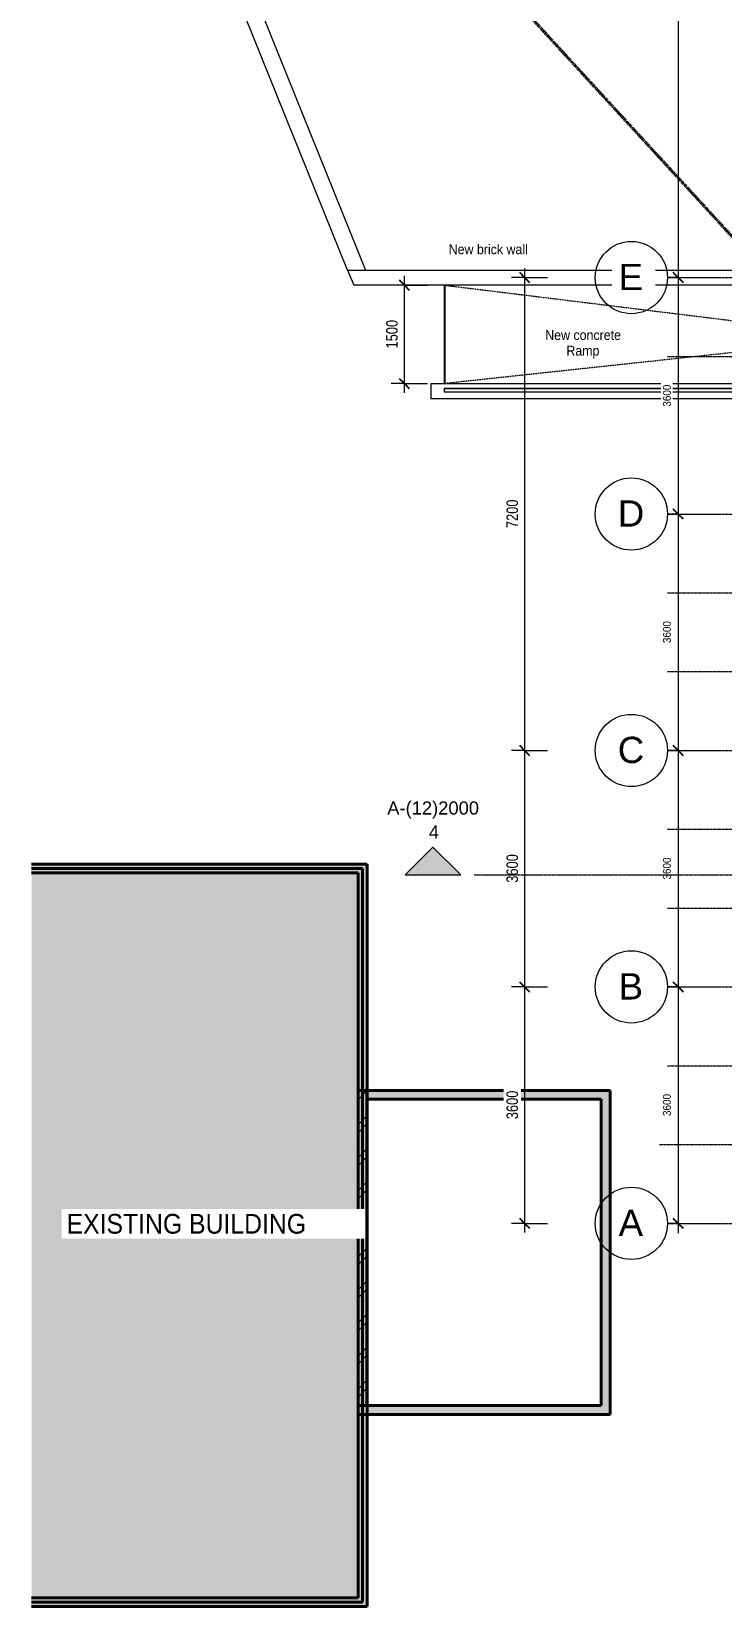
# Model space of a CAD drawing. Header units: millimetres. Extents: x -44657 to 28812, y -28146 to 16565.
# Drawn here: x -44657 to -34151, y -27909 to -3929 of the extents above; entities that cross this region are included whole.
import ezdxf

# ---------------------------------------------------------------- set-up
doc = ezdxf.new("R2010")
doc.units = ezdxf.units.MM
for name, pattern in [('1000 Dashed', [2, 1, -1]), ('Center', [31.75, 6.35, -4.7625, 15.875, -4.7625]), ('Detail Dash 2', [1.6, 0.8, -0.8]), ('Grid Line', [22.225, 12.7, -3.175, 3.175, -3.175])]:
    doc.linetypes.add(name, pattern=pattern)
for name, color, linetype, lineweight in [('A-ANNO-DIMS', 211, 'Continuous', 5), ('A-ANNO-DIMS-100', 211, 'Continuous', 5), ('A-DETL', 90, 'Continuous', 5), ('A-FLOR-HRAL', 11, 'Continuous', 5), ('A-GENM', 13, 'Continuous', 9), ('A-WALL', 113, 'Continuous', 9), ('A-WALL-PATT', 111, 'Continuous', 9), ('C-PROP-LINE', 91, 'Center', 40), ('C-TOPO', 7, 'Continuous', 5), ('G-ANNO-SYMB', 111, 'Continuous', 5), ('G-ANNO-TEXT', 231, 'Continuous', 5), ('I-WALL', 2, 'Continuous', 9), ('S-GRID', 1, 'Continuous', 5), ('S-GRID-IDEN', 1, 'Continuous', 5)]:
    doc.layers.add(name, color=color, linetype=linetype, lineweight=lineweight)
doc.styles.add('Arial_1', font='arial.ttf', dxfattribs={"height": 200})
doc.styles.add('Arial_2', font='arial.ttf', dxfattribs={"height": 400})
doc.styles.add('Arial_3', font='arial.ttf', dxfattribs={"width": 0.9, "height": 120})
doc.styles.add('Arial_4', font='arial.ttf', dxfattribs={"width": 0.9, "height": 300})
doc.styles.add('Arial_5', font='arial.ttf', dxfattribs={"width": 0.9, "height": 150})
doc.styles.add('Arial_8', font='arial.ttf', dxfattribs={"width": 0.8, "height": 175})
doc.dimstyles.new('SVA_-_1_2mm_Arial', dxfattribs={"dimscale": 304.8, "dimtxt": 122.431128, "dimasz": 0.492126, "dimexe": 0.492126, "dimexo": 0.0625, "dimgap": 0.246063, "dimtad": 1, "dimdec": 0, "dimrnd": 5, "dimzin": 0, "dimdsep": 46, "dimtxsty": 'Arial_3', "dimblk1": 'OBLIQUE', "dimblk2": 'OBLIQUE', "dimsah": 1, "dimcen": 0.09, "dimdle": 0.492126, "dimazin": 0, "dimtfac": 1, "dimtdec": 4, "dimtix": 1, "dimtmove": 0, "dimatfit": 3, "dimfxl": 1.968504, "dimfxlon": 1, "dimtvp": 1, "dimtfill": 1, "dimtolj": 1, "dimtzin": 0, "dimarcsym": 2})
doc.dimstyles.new('SVA_Arc_Length-1_8mm_BLUE', dxfattribs={"dimscale": 304.8, "dimtxt": 178.545395, "dimasz": 0.492126, "dimexe": 0.656168, "dimexo": 0.0625, "dimgap": 0.164042, "dimtad": 1, "dimdec": 0, "dimrnd": 5, "dimzin": 0, "dimdsep": 46, "dimtxsty": 'Arial_8', "dimblk1": 'OBLIQUE', "dimblk2": 'OBLIQUE', "dimsah": 1, "dimcen": 0.09, "dimdle": 0.459318, "dimazin": 0, "dimtfac": 1, "dimtdec": 4, "dimtix": 1, "dimtmove": 0, "dimatfit": 3, "dimfxl": 1.148294, "dimfxlon": 1, "dimtvp": 1, "dimtfill": 1, "dimtolj": 1, "dimtzin": 0, "dimarcsym": 2})
pattern_1 = [(0, (0, 0), (406.4, 101.6), [33.528, -271.272, 33.528, -271.272, -1625.6]), (0, (0, 0), (406.4, 101.6), [-609.6, 33.528, -576.072, 33.528, -271.272, -711.2]), (0, (0, 0), (406.4, 101.6), [-1524, 33.528, -169.672, 33.528, -474.472]), (120, (152.4, 50.8), (-291.18818, 301.15272), [33.528, -271.272, 33.528, -271.272, -1625.6]), (120, (152.4, 50.8), (-291.18818, 301.15272), [-609.6, 33.528, -576.072, 33.528, -271.272, -711.2]), (120, (152.4, 50.8), (-291.18818, 301.15272), [-1524, 33.528, -169.672, 33.528, -474.472]), (240, (203.2, 254), (-115.21182, -402.75272), [33.528, -271.272, 33.528, -271.272, -1625.6]), (240, (203.2, 254), (-115.21182, -402.75272), [-609.6, 33.528, -576.072, 33.528, -271.272, -711.2]), (240, (203.2, 254), (-115.21182, -402.75272), [-1524, 33.528, -169.672, 33.528, -474.472])]

# ---------------------------------------------------------------- blocks, each defined once
blk = doc.blocks.new('Generic Models 1 - Generic Models 1-810741-NEW PROPOSED GROUND STOREY PLAN _White Box_')
at = {"layer": 'A-GENM'}
blk.add_hatch(color=10, dxfattribs=at).paths.add_polyline_path([(-39615, -27842), (-39615, -16673), (-44657, -16673), (-44657, -27842)])
at = {"layer": 'A-GENM', "color": 7, "lineweight": 40}
for p, q in [((-39615, -16673), (-44657, -16673)), ((-39615, -27842), (-39615, -16673)), ((-44657, -27842), (-39615, -27842))]:
    blk.add_line(p, q, dxfattribs=at)
blk = doc.blocks.new('Top Rail Type - Top Rail_Internal_-1357512-NEW PROPOSED GROUND STOREY PLAN _White Box_')
at = {"layer": 'A-FLOR-HRAL'}
for p, q in [((-31832, -9366), (-38376, -9366)), ((-38376, -9416), (-31886, -9416)), ((-31886, -9419), (-31886, -12076)), ((-31836, -12076), (-31836, -9370))]:
    blk.add_line(p, q, dxfattribs=at)
at = {"layer": 'A-FLOR-HRAL', "flags": 128}
for points in [[(-38376, -9393), (-38376, -9391), (-38376, -9388)], [(-31832, -9366), (-31834, -9367), (-31837, -9369), (-31842, -9373), (-31848, -9378), (-31854, -9384), (-31861, -9391), (-31863, -9393)], [(-31835, -9372), (-31833, -9369), (-31832, -9367), (-31832, -9366)]]:
    blk.add_lwpolyline(points, dxfattribs=at)
blk = doc.blocks.new('Top Rail Type - Top Rail_Internal_-V83-NEW PROPOSED GROUND STOREY PLAN _White Box_')
at = {"layer": 'A-FLOR-HRAL'}
for p, q in [((-38376, -9366), (-38376, -9416)), ((-38376, -9366), (-31861, -9366)), ((-38376, -9416), (-31886, -9416)), ((-31886, -9392), (-31886, -12076)), ((-31869, -9416), (-31861, -9416)), ((-31861, -9366), (-31861, -9416)), ((-31836, -9391), (-31861, -9391)), ((-31836, -9391), (-31836, -12076))]:
    blk.add_line(p, q, dxfattribs=at)
blk = doc.blocks.new('Family - ___-859459-NEW PROPOSED GROUND STOREY PLAN _White Box_')
at = {"layer": 'C-PROP-LINE'}
blk.add_line((-33281, -7823), (-41397, 1016), dxfattribs=at)
blk = doc.blocks.new('Grid - M_Grid Head - Circle-13408-NEW PROPOSED GROUND STOREY PLAN _White Box_')
at = {"layer": 'S-GRID-IDEN'}
blk.add_circle((0, 0), 5.5, dxfattribs=at)
blk = doc.blocks.new('DIMBLOCK39-NEW PROPOSED GROUND STOREY PLAN _White Box_')
at = {"layer": 'A-ANNO-DIMS-100', "lineweight": 25}
for p, q in [((-34812, 896), (-34887, 971)), ((-34812, 896), (-34737, 821)), ((-34812, -7676), (-34887, -7601)), ((-34812, -7676), (-34737, -7751))]:
    blk.add_line(p, q, dxfattribs=at)
at = {"layer": 'A-ANNO-DIMS-100'}
for p, q in [((-34812, 1046), (-34812, -7676)), ((-34812, 896), (-34962, 896)), ((-34812, 896), (-34212, 896)), ((-34812, -7676), (-34962, -7676)), ((-34812, -7676), (-34212, -7676))]:
    blk.add_line(p, q, dxfattribs=at)
at = {"layer": 'A-ANNO-DIMS-100', "color": 0, "insert": (-35043, -3555), "char_height": 120, "width": 397.81, "attachment_point": 1, "rotation": 90, "line_spacing_factor": 0.941778, "style": 'Arial_3', "bg_fill": 3, "box_fill_scale": 1.25, "bg_fill_color": 256, "bg_fill_true_color": 13158600, "bg_fill_transparency": 0}
blk.add_mtext('8570', dxfattribs=at)
blk = doc.blocks.new('_Oblique')
at = {"color": 0, "linetype": 'ByBlock', "lineweight": -2}
blk.add_line((-0.5, -0.5), (0.5, 0.5), dxfattribs=at)
blk = doc.blocks.new('DIMBLOCK40-NEW PROPOSED GROUND STOREY PLAN _White Box_')
at = {"layer": 'A-ANNO-DIMS-100', "lineweight": 25}
for p, q in [((-34812, -7676), (-34887, -7601)), ((-34812, -7676), (-34737, -7751)), ((-34812, -11276), (-34887, -11201)), ((-34812, -11276), (-34737, -11351))]:
    blk.add_line(p, q, dxfattribs=at)
at = {"layer": 'A-ANNO-DIMS-100'}
for p, q in [((-34812, -7676), (-34962, -7676)), ((-34812, -7676), (-34812, -11276)), ((-34812, -7676), (-34212, -7676)), ((-34812, -11276), (-34962, -11276)), ((-34812, -11276), (-34212, -11276))]:
    blk.add_line(p, q, dxfattribs=at)
at = {"layer": 'A-ANNO-DIMS-100', "color": 0, "insert": (-35043, -9641), "char_height": 120, "width": 397.81, "attachment_point": 1, "rotation": 90, "line_spacing_factor": 0.941778, "style": 'Arial_3', "bg_fill": 3, "box_fill_scale": 1.25, "bg_fill_color": 256, "bg_fill_true_color": 13158600, "bg_fill_transparency": 0}
blk.add_mtext('3600', dxfattribs=at)
blk = doc.blocks.new('DIMBLOCK41-NEW PROPOSED GROUND STOREY PLAN _White Box_')
at = {"layer": 'A-ANNO-DIMS-100', "lineweight": 25}
for p, q in [((-34812, -11276), (-34887, -11201)), ((-34812, -11276), (-34737, -11351)), ((-34812, -14876), (-34887, -14801)), ((-34812, -14876), (-34737, -14951))]:
    blk.add_line(p, q, dxfattribs=at)
at = {"layer": 'A-ANNO-DIMS-100'}
for p, q in [((-34812, -11276), (-34962, -11276)), ((-34812, -11276), (-34812, -14876)), ((-34812, -11276), (-34212, -11276)), ((-34812, -14876), (-34962, -14876)), ((-34812, -14876), (-34212, -14876))]:
    blk.add_line(p, q, dxfattribs=at)
at = {"layer": 'A-ANNO-DIMS-100', "color": 0, "insert": (-35043, -13241), "char_height": 120, "width": 397.81, "attachment_point": 1, "rotation": 90, "line_spacing_factor": 0.941778, "style": 'Arial_3', "bg_fill": 3, "box_fill_scale": 1.25, "bg_fill_color": 256, "bg_fill_true_color": 13158600, "bg_fill_transparency": 0}
blk.add_mtext('3600', dxfattribs=at)
blk = doc.blocks.new('DIMBLOCK42-NEW PROPOSED GROUND STOREY PLAN _White Box_')
at = {"layer": 'A-ANNO-DIMS-100', "lineweight": 25}
for p, q in [((-34812, -14876), (-34887, -14801)), ((-34812, -14876), (-34737, -14951)), ((-34812, -18476), (-34887, -18401)), ((-34812, -18476), (-34737, -18551))]:
    blk.add_line(p, q, dxfattribs=at)
at = {"layer": 'A-ANNO-DIMS-100'}
for p, q in [((-34812, -14876), (-34962, -14876)), ((-34812, -14876), (-34812, -18476)), ((-34812, -14876), (-34212, -14876)), ((-34812, -18476), (-34962, -18476)), ((-34812, -18476), (-34212, -18476))]:
    blk.add_line(p, q, dxfattribs=at)
at = {"layer": 'A-ANNO-DIMS-100', "color": 0, "insert": (-35043, -16841), "char_height": 120, "width": 397.81, "attachment_point": 1, "rotation": 90, "line_spacing_factor": 0.941778, "style": 'Arial_3', "bg_fill": 3, "box_fill_scale": 1.25, "bg_fill_color": 256, "bg_fill_true_color": 13158600, "bg_fill_transparency": 0}
blk.add_mtext('3600', dxfattribs=at)
blk = doc.blocks.new('DIMBLOCK43-NEW PROPOSED GROUND STOREY PLAN _White Box_')
at = {"layer": 'A-ANNO-DIMS-100', "lineweight": 25}
for p, q in [((-34812, -18476), (-34887, -18401)), ((-34812, -18476), (-34737, -18551)), ((-34812, -22076), (-34887, -22001)), ((-34812, -22076), (-34737, -22151))]:
    blk.add_line(p, q, dxfattribs=at)
at = {"layer": 'A-ANNO-DIMS-100'}
for p, q in [((-34812, -18476), (-34962, -18476)), ((-34812, -18476), (-34812, -22226)), ((-34812, -18476), (-34212, -18476)), ((-34812, -22076), (-34962, -22076)), ((-34812, -22076), (-34212, -22076))]:
    blk.add_line(p, q, dxfattribs=at)
at = {"layer": 'A-ANNO-DIMS-100', "color": 0, "insert": (-35043, -20441), "char_height": 120, "width": 397.81, "attachment_point": 1, "rotation": 90, "line_spacing_factor": 0.941778, "style": 'Arial_3', "bg_fill": 3, "box_fill_scale": 1.25, "bg_fill_color": 256, "bg_fill_true_color": 13158600, "bg_fill_transparency": 0}
blk.add_mtext('3600', dxfattribs=at)
blk = doc.blocks.new('DIMBLOCK161-NEW PROPOSED GROUND STOREY PLAN _White Box_')
at = {"layer": 'A-ANNO-DIMS-100', "lineweight": 25}
for p, q in [((-37148, -7676), (-37223, -7601)), ((-37148, -7676), (-37073, -7751)), ((-37148, -14876), (-37223, -14801)), ((-37148, -14876), (-37073, -14951))]:
    blk.add_line(p, q, dxfattribs=at)
at = {"layer": 'A-ANNO-DIMS-100'}
for p, q in [((-37148, -7536), (-37148, -14876)), ((-37148, -7676), (-37348, -7676)), ((-37148, -7676), (-36798, -7676)), ((-37148, -14876), (-37348, -14876)), ((-37148, -14876), (-36798, -14876))]:
    blk.add_line(p, q, dxfattribs=at)
at = {"layer": 'A-ANNO-DIMS-100', "color": 0, "insert": (-37425, -11490), "char_height": 175, "width": 514.21, "attachment_point": 1, "rotation": 90, "line_spacing_factor": 0.941778, "style": 'Arial_8', "bg_fill": 3, "box_fill_scale": 1.25, "bg_fill_color": 256, "bg_fill_true_color": 13158600, "bg_fill_transparency": 0}
blk.add_mtext('7200', dxfattribs=at)
blk = doc.blocks.new('DIMBLOCK162-NEW PROPOSED GROUND STOREY PLAN _White Box_')
at = {"layer": 'A-ANNO-DIMS-100', "lineweight": 25}
for p, q in [((-37148, -14876), (-37223, -14801)), ((-37148, -14876), (-37073, -14951)), ((-37148, -18476), (-37223, -18401)), ((-37148, -18476), (-37073, -18551))]:
    blk.add_line(p, q, dxfattribs=at)
at = {"layer": 'A-ANNO-DIMS-100'}
for p, q in [((-37148, -14876), (-37348, -14876)), ((-37148, -14876), (-37148, -18476)), ((-37148, -14876), (-36798, -14876)), ((-37148, -18476), (-37348, -18476)), ((-37148, -18476), (-36798, -18476))]:
    blk.add_line(p, q, dxfattribs=at)
at = {"layer": 'A-ANNO-DIMS-100', "color": 0, "insert": (-37425, -16890), "char_height": 175, "width": 514.21, "attachment_point": 1, "rotation": 90, "line_spacing_factor": 0.941778, "style": 'Arial_8', "bg_fill": 3, "box_fill_scale": 1.25, "bg_fill_color": 256, "bg_fill_true_color": 13158600, "bg_fill_transparency": 0}
blk.add_mtext('3600', dxfattribs=at)
blk = doc.blocks.new('DIMBLOCK163-NEW PROPOSED GROUND STOREY PLAN _White Box_')
at = {"layer": 'A-ANNO-DIMS-100', "lineweight": 25}
for p, q in [((-37148, -18476), (-37223, -18401)), ((-37148, -18476), (-37073, -18551)), ((-37148, -22076), (-37223, -22001)), ((-37148, -22076), (-37073, -22151))]:
    blk.add_line(p, q, dxfattribs=at)
at = {"layer": 'A-ANNO-DIMS-100'}
for p, q in [((-37148, -18476), (-37348, -18476)), ((-37148, -18476), (-37148, -22216)), ((-37148, -18476), (-36798, -18476)), ((-37148, -22076), (-37348, -22076)), ((-37148, -22076), (-36798, -22076))]:
    blk.add_line(p, q, dxfattribs=at)
at = {"layer": 'A-ANNO-DIMS-100', "color": 0, "insert": (-37425, -20490), "char_height": 175, "width": 514.21, "attachment_point": 1, "rotation": 90, "line_spacing_factor": 0.941778, "style": 'Arial_8', "bg_fill": 3, "box_fill_scale": 1.25, "bg_fill_color": 256, "bg_fill_true_color": 13158600, "bg_fill_transparency": 0}
blk.add_mtext('3600', dxfattribs=at)
blk = doc.blocks.new('DIMBLOCK166-NEW PROPOSED GROUND STOREY PLAN _White Box_')
at = {"layer": 'A-ANNO-DIMS-100'}
for p, q in [((-38980, -9431), (-38980, -7651)), ((-38980, -7791), (-39180, -7791)), ((-38980, -7791), (-38630, -7791)), ((-38980, -9291), (-39180, -9291)), ((-38980, -9291), (-38630, -9291))]:
    blk.add_line(p, q, dxfattribs=at)
at = {"layer": 'A-ANNO-DIMS-100', "lineweight": 25}
for p, q in [((-38980, -7791), (-39055, -7716)), ((-38980, -7791), (-38905, -7866)), ((-38980, -9291), (-39055, -9216)), ((-38980, -9291), (-38905, -9366))]:
    blk.add_line(p, q, dxfattribs=at)
at = {"layer": 'A-ANNO-DIMS-100', "color": 0, "insert": (-39257, -8755), "char_height": 175, "width": 514.21, "attachment_point": 1, "rotation": 90, "line_spacing_factor": 0.941778, "style": 'Arial_8', "bg_fill": 3, "box_fill_scale": 1.25, "bg_fill_color": 256, "bg_fill_true_color": 13158600, "bg_fill_transparency": 0}
blk.add_mtext('1500', dxfattribs=at)
blk = doc.blocks.new('Section - SVA_Section Head - Tri Solid-15386-NEW PROPOSED GROUND STOREY PLAN _White Box_')
at = {"layer": 'G-ANNO-SYMB'}
blk.add_hatch(color=256, dxfattribs=at).paths.add_polyline_path([(-10.48, 0), (-6.24, 4.24), (-1.99, 0)])
for p, q in [((-6.24, 4.24), (-10.48, 0)), ((-1.99, 0), (-6.24, 4.24)), ((-10.48, 0), (-1.99, 0))]:
    blk.add_line(p, q, dxfattribs=at)

msp = doc.modelspace()

# ---------------------------------------------------------------- hatches: boundary and pattern name
at = {"layer": 'A-WALL-PATT'}
for points in [[(-39681.7, -16740), (-39681.7, -16606), (-44657.2, -16606), (-44657.2, -16740)], [(-39681.7, -27775.2), (-39547.7, -27775.2), (-39547.7, -16606), (-39681.7, -16606), (-39681.7, -16968.4)], [(-35981.7, -20184.4), (-35847.7, -20184.4), (-35847.7, -20050.4), (-39547.7, -20050.4), (-39547.7, -20184.4), (-37940.4, -20184.4)], [(-35847.7, -24984.4), (-35847.7, -20184.4), (-35981.7, -20184.4), (-35981.7, -24984.4)], [(-35981.7, -24984.4), (-35981.7, -24850.4), (-39669.7, -24850.4), (-39669.7, -24984.4), (-37940.4, -24984.4)], [(-39547.7, -27909.2), (-39547.7, -27775.2), (-44657.2, -27775.2), (-44657.2, -27909.2)]]:
    msp.add_hatch(color=9, dxfattribs=at).paths.add_polyline_path(points)
at = {"layer": 'A-WALL-PATT', "lineweight": 5}
h = msp.add_hatch(dxfattribs=at)
h.set_pattern_fill('FP_32', color=256, style=0, pattern_type=2)
h.set_pattern_definition(pattern_1)
h.paths.add_polyline_path([(-39681.7, -24972.4), (-39669.7, -24972.4), (-39669.7, -20050.4), (-39681.7, -20050.4), (-39681.7, -24850.4)])
h = msp.add_hatch(dxfattribs=at)
h.set_pattern_fill('FP_33', color=256, style=0, pattern_type=2)
h.set_pattern_definition([(45, (0, 0), (-251.4472, 251.4472), []), (45, (0, 381), (-251.4472, 251.4472), [])])
h.paths.add_polyline_path([(-39559.7, -24862.4), (-39559.7, -20050.4), (-39669.7, -20050.4), (-39669.7, -24862.4)])
h = msp.add_hatch(dxfattribs=at)
h.set_pattern_fill('FP_32', color=256, style=0, pattern_type=2)
h.set_pattern_definition(pattern_1)
h.paths.add_polyline_path([(-39547.7, -24850.4), (-39547.7, -20050.4), (-39559.7, -20050.4), (-39559.7, -24850.4)])

# ---------------------------------------------------------------- linework, layer by layer
at = {"layer": 'A-DETL', "linetype": 'Detail Dash 2'}
for p, q in [((-38375.8, -7790.7), (-31875.8, -8590.7)), ((-31875.8, -8590.7), (-38375.8, -9290.7))]:
    msp.add_line(p, q, dxfattribs=at)
at = {"layer": 'A-WALL'}
for p, q in [((-39844, -7560.7), (-30260.6, -7560.7)), ((-39844, -7560.7), (-39751, -7790.7)), ((-32493.6, -7790.7), (-39751, -7790.7)), ((-38575.6, -9290.7), (-31760.6, -9290.7)), ((-38575.6, -9290.7), (-38575.6, -9520.7)), ((-31990.6, -9520.7), (-38575.6, -9520.7)), ((-39669.7, -24972.4), (-39669.7, -20050.4)), ((-39559.7, -24862.4), (-39559.7, -20050.4))]:
    msp.add_line(p, q, dxfattribs=at)
at = {"layer": 'A-WALL', "color": 55}
msp.add_line((-39547.7, -24850.4), (-39559.7, -24850.4), dxfattribs=at)
at = {"layer": 'C-TOPO'}
for p, q in [((-38375.8, -7790.7), (-38375.8, -9290.7)), ((-38360.6, -9290.7), (-38360.6, -7790.7))]:
    msp.add_line(p, q, dxfattribs=at)
at = {"layer": 'I-WALL'}
for p, q in [((-43811.3, 2936.9), (-39570, -7560.7)), ((-39844, -7560.7), (-44046.8, 2841.8)), ((-39559.7, -24862.4), (-39669.7, -24862.4)), ((-39669.7, -24972.4), (-39681.7, -24972.4))]:
    msp.add_line(p, q, dxfattribs=at)
at = {"layer": 'I-WALL', "color": 8, "lineweight": 40}
for p, q in [((-39547.7, -16606), (-44657.2, -16606)), ((-44657.2, -16740), (-39681.7, -16740)), ((-39681.7, -16740), (-39681.7, -27775.2)), ((-39547.7, -27909.2), (-39547.7, -16606)), ((-35847.7, -20050.4), (-39681.7, -20050.4)), ((-35847.7, -24984.4), (-35847.7, -20050.4)), ((-39547.7, -20184.4), (-35981.7, -20184.4)), ((-35981.7, -20184.4), (-35981.7, -24850.4)), ((-39559.7, -24850.4), (-39669.7, -24850.4)), ((-35981.7, -24850.4), (-39547.7, -24850.4)), ((-39681.7, -24984.4), (-35847.7, -24984.4)), ((-39681.7, -27775.2), (-44657.2, -27775.2)), ((-44657.2, -27909.2), (-39547.7, -27909.2))]:
    msp.add_line(p, q, dxfattribs=at)
at = {"layer": 'S-GRID', "linetype": 'Grid Line'}
for p, q in [((-34973, -7675.7), (7444.6, -7675.7)), ((-34973, -11275.7), (-13383.6, -11275.7)), ((-34973, -14875.7), (-13383.6, -14875.7)), ((-34973, -18475.7), (-13383.6, -18475.7)), ((-34973, -22075.7), (-13383.6, -22075.7))]:
    msp.add_line(p, q, dxfattribs=at)

# ---------------------------------------------------------------- block references
at = {"layer": 'A-FLOR-HRAL'}
for name in ['Top Rail Type - Top Rail_Internal_-1357512-NEW PROPOSED GROUND STOREY PLAN _White Box_', 'Top Rail Type - Top Rail_Internal_-V83-NEW PROPOSED GROUND STOREY PLAN _White Box_']:
    msp.add_blockref(name, (0, 0), dxfattribs=at)
at = {"layer": 'A-GENM', "color": 254}
msp.add_blockref('Generic Models 1 - Generic Models 1-810741-NEW PROPOSED GROUND STOREY PLAN _White Box_', (0, 0), dxfattribs=at)
at = {"layer": 'C-PROP-LINE'}
msp.add_blockref('Family - ___-859459-NEW PROPOSED GROUND STOREY PLAN _White Box_', (0, 0), dxfattribs=at)
at = {"layer": 'G-ANNO-SYMB', "xscale": 99.99999999999993, "yscale": 99.99999999999993, "zscale": 99.99999999999993}
msp.add_blockref('Section - SVA_Section Head - Tri Solid-15386-NEW PROPOSED GROUND STOREY PLAN _White Box_', (-37920.8, -16770.1), dxfattribs=at)
at = {"layer": 'S-GRID-IDEN', "xscale": 99.99999999999993, "yscale": 99.99999999999993, "zscale": 99.99999999999993, "rotation": 269.9999999999993}
for p in [(-35523, -7675.7), (-35523, -11275.7), (-35523, -14875.7), (-35523, -18475.7), (-35523, -22075.7)]:
    msp.add_blockref('Grid - M_Grid Head - Circle-13408-NEW PROPOSED GROUND STOREY PLAN _White Box_', p, dxfattribs=at)

# ---------------------------------------------------------------- texts
at = {"layer": 'G-ANNO-SYMB', "char_height": 200, "attachment_point": 1, "style": 'Arial_1'}
for s, insert, width in [('A-(12)2000', (-39240.5, -15651.7), 1723.628), ('4', (-38607.2, -16017), 192.405)]:
    msp.add_mtext(s, dxfattribs=dict(at, insert=insert, width=width))

# ---------------------------------------------------------------- next in the draw order: texts
at = {"layer": 'G-ANNO-TEXT', "color": 7, "attachment_point": 1, "bg_fill": 3, "box_fill_scale": 1.25, "bg_fill_color": 256, "bg_fill_true_color": 13158600, "bg_fill_transparency": 0}
for s, insert, char_height, width, style in [('New brick wall', (-38304.4, -7170.3), 150, 1457.468, 'Arial_5'), ('EXISTING BUILDING', (-44123, -21932.1), 300, 4473.416, 'Arial_4')]:
    msp.add_mtext(s, dxfattribs=dict(at, insert=insert, char_height=char_height, width=width, style=style))
at = {"layer": 'S-GRID-IDEN', "char_height": 400, "attachment_point": 1, "style": 'Arial_2', "bg_fill": 3, "box_fill_scale": 1.25, "bg_fill_color": 256, "bg_fill_true_color": 13158600, "bg_fill_transparency": 0}
for s, insert, width in [('E', (-35717.6, -7467.4), 456.962), ('D', (-35730.6, -11067.4), 489.029), ('C', (-35730.6, -14667.4), 489.029), ('B', (-35717.6, -18267.4), 456.962), ('A', (-35717.6, -21867.4), 456.962)]:
    msp.add_mtext(s, dxfattribs=dict(at, insert=insert, width=width))

# ---------------------------------------------------------------- next in the draw order: dimensions: what is measured, and where the dimension line sits
at = {"layer": 'A-ANNO-DIMS'}
for base, p1, p2, override, picture, middle in [((-38979.6, -7790.7), (-38629.6, -9290.7), (-38629.6, -7790.7), {"dimpost": '<>', "dimfxl": 1500}, 'DIMBLOCK166-NEW PROPOSED GROUND STOREY PLAN _White Box_', (-39119, -8540.7)), ((-37148.1, -14875.7), (-36798.1, -7675.7), (-36798.1, -14875.7), {"dimpost": '<>', "dimfxl": 7200}, 'DIMBLOCK161-NEW PROPOSED GROUND STOREY PLAN _White Box_', (-37287.4, -11275.7))]:
    dim = msp.add_linear_dim(base=base, p1=p1, p2=p2, angle=90, dimstyle='SVA_Arc_Length-1_8mm_BLUE', override=override, dxfattribs=at)
    dim.commit()
    dim.dimension.update_dxf_attribs({"geometry": picture, "text_midpoint": middle})

# ---------------------------------------------------------------- next in the draw order: texts
at = {"layer": 'G-ANNO-TEXT', "color": 7, "insert": (-36834.6, -8475.7), "char_height": 150, "width": 1457.468, "attachment_point": 1, "style": 'Arial_5', "bg_fill": 3, "box_fill_scale": 1.25, "bg_fill_color": 256, "bg_fill_true_color": 13158600, "bg_fill_transparency": 0}
msp.add_mtext('New concrete ', dxfattribs=at)

# ---------------------------------------------------------------- next in the draw order: dimensions: what is measured, and where the dimension line sits
at = {"layer": 'A-ANNO-DIMS'}
for base, p1, p2, dimstyle, override, picture, middle in [((-34812.3, -7675.7), (-34212.3, 896.3), (-34212.3, -7675.7), 'SVA_-_1_2mm_Arial', {"dimpost": '<>', "dimfxl": 8572}, 'DIMBLOCK39-NEW PROPOSED GROUND STOREY PLAN _White Box_', (-34948.6, -3389.7)), ((-37148.1, -18475.7), (-36798.1, -14875.7), (-36798.1, -18475.7), 'SVA_Arc_Length-1_8mm_BLUE', {"dimpost": '<>', "dimfxl": 3600}, 'DIMBLOCK162-NEW PROPOSED GROUND STOREY PLAN _White Box_', (-37287.5, -16675.7))]:
    dim = msp.add_linear_dim(base=base, p1=p1, p2=p2, angle=90, dimstyle=dimstyle, override=override, dxfattribs=at)
    dim.commit()
    dim.dimension.update_dxf_attribs({"geometry": picture, "text_midpoint": middle})

# ---------------------------------------------------------------- next in the draw order: texts
at = {"layer": 'G-ANNO-TEXT', "color": 7, "insert": (-36513.1, -8713.8), "char_height": 150, "width": 606.076, "attachment_point": 1, "style": 'Arial_5', "bg_fill": 3, "box_fill_scale": 1.25, "bg_fill_color": 256, "bg_fill_true_color": 13158600, "bg_fill_transparency": 0}
msp.add_mtext('Ramp', dxfattribs=at)

# ---------------------------------------------------------------- next in the draw order: dimensions: what is measured, and where the dimension line sits
at = {"layer": 'A-ANNO-DIMS'}
for base, p1, p2, dimstyle, picture, middle in [((-34812.3, -11275.7), (-34212.3, -7675.7), (-34212.3, -11275.7), 'SVA_-_1_2mm_Arial', 'DIMBLOCK40-NEW PROPOSED GROUND STOREY PLAN _White Box_', (-34948.6, -9475.7)), ((-37148.1, -22075.7), (-36798.1, -18475.7), (-36798.1, -22075.7), 'SVA_Arc_Length-1_8mm_BLUE', 'DIMBLOCK163-NEW PROPOSED GROUND STOREY PLAN _White Box_', (-37287.5, -20275.7))]:
    dim = msp.add_linear_dim(base=base, p1=p1, p2=p2, angle=90, dimstyle=dimstyle, override={"dimpost": '<>', "dimfxl": 3600}, dxfattribs=at)
    dim.commit()
    dim.dimension.update_dxf_attribs({"geometry": picture, "text_midpoint": middle})

# ---------------------------------------------------------------- next in the draw order: linework, layer by layer
at = {"layer": 'S-GRID', "linetype": 'Grid Line'}
msp.add_line((-34973, -8875.7), (-13383.6, -8875.7), dxfattribs=at)

# ---------------------------------------------------------------- next in the draw order: dimensions: what is measured, and where the dimension line sits
at = {"layer": 'A-ANNO-DIMS'}
dim = msp.add_linear_dim(base=(-34812.3, -14875.7), p1=(-34212.3, -11275.7), p2=(-34212.3, -14875.7), angle=90, dimstyle='SVA_-_1_2mm_Arial', override={"dimpost": '<>', "dimfxl": 3600}, dxfattribs=at)
dim.commit()
dim.dimension.update_dxf_attribs({"geometry": 'DIMBLOCK41-NEW PROPOSED GROUND STOREY PLAN _White Box_', "text_midpoint": (-34948.6, -13075.7)})

# ---------------------------------------------------------------- next in the draw order: linework, layer by layer
at = {"layer": 'S-GRID', "linetype": 'Grid Line'}
for p, q in [((-34973, -12475.7), (-13383.6, -12475.7)), ((-34973, -13675.7), (-13383.6, -13675.7))]:
    msp.add_line(p, q, dxfattribs=at)

# ---------------------------------------------------------------- next in the draw order: dimensions: what is measured, and where the dimension line sits
at = {"layer": 'A-ANNO-DIMS'}
dim = msp.add_linear_dim(base=(-34812.3, -18475.7), p1=(-34212.3, -14875.7), p2=(-34212.3, -18475.7), angle=90, dimstyle='SVA_-_1_2mm_Arial', override={"dimpost": '<>', "dimfxl": 3600}, dxfattribs=at)
dim.commit()
dim.dimension.update_dxf_attribs({"geometry": 'DIMBLOCK42-NEW PROPOSED GROUND STOREY PLAN _White Box_', "text_midpoint": (-34948.6, -16675.7)})

# ---------------------------------------------------------------- next in the draw order: linework, layer by layer
at = {"layer": 'G-ANNO-SYMB', "linetype": '1000 Dashed'}
msp.add_line((-37920.8, -16770.1), (-9974.9, -16770.1), dxfattribs=at)
at = {"layer": 'S-GRID', "linetype": 'Grid Line'}
for p, q in [((-34973, -16075.7), (-13383.6, -16075.7)), ((-34973, -17275.7), (-13383.6, -17275.7))]:
    msp.add_line(p, q, dxfattribs=at)

# ---------------------------------------------------------------- next in the draw order: dimensions: what is measured, and where the dimension line sits
at = {"layer": 'A-ANNO-DIMS'}
dim = msp.add_linear_dim(base=(-34812.3, -22075.7), p1=(-34212.3, -18475.7), p2=(-34212.3, -22075.7), angle=90, dimstyle='SVA_-_1_2mm_Arial', override={"dimpost": '<>', "dimfxl": 3600}, dxfattribs=at)
dim.commit()
dim.dimension.update_dxf_attribs({"geometry": 'DIMBLOCK43-NEW PROPOSED GROUND STOREY PLAN _White Box_', "text_midpoint": (-34948.6, -20275.7)})

# ---------------------------------------------------------------- next in the draw order: linework, layer by layer
at = {"layer": 'S-GRID', "linetype": 'Grid Line'}
for p, q in [((-34973, -19675.7), (-13383.6, -19675.7)), ((-35095.1, -20875.7), (-13505.6, -20875.7))]:
    msp.add_line(p, q, dxfattribs=at)

doc.saveas('drawing.dxf')
